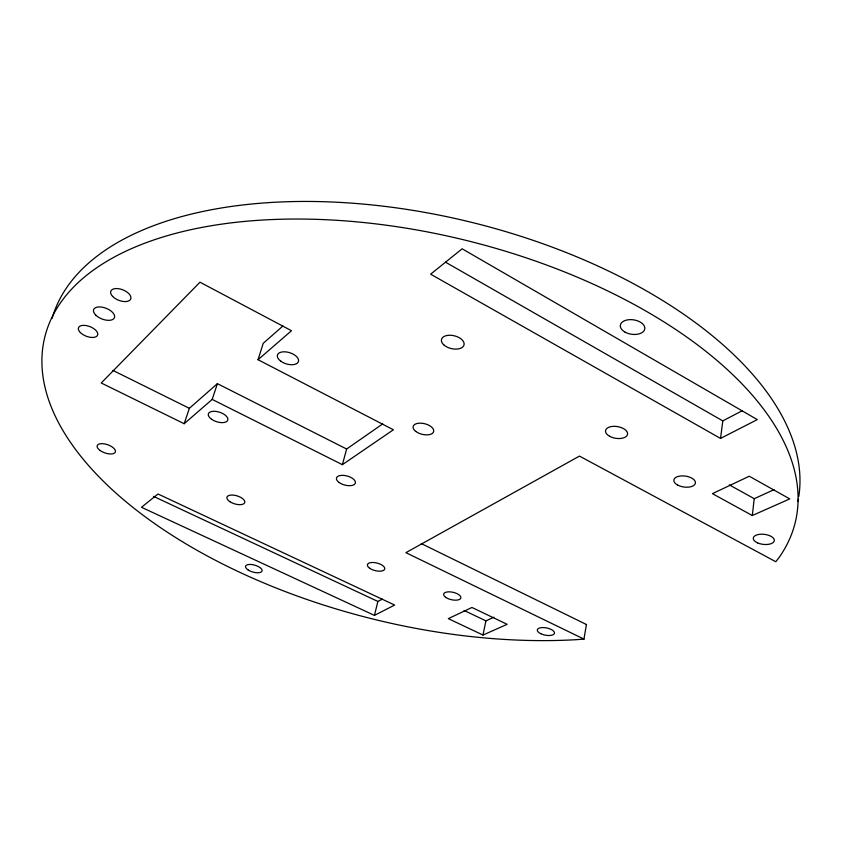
<?xml version="1.0" encoding="UTF-8"?>
<svg xmlns="http://www.w3.org/2000/svg" width="842" height="842" viewBox="0 0 842 842"><rect width="100%" height="100%" fill="white"/><g stroke="black" fill="none" stroke-linecap="round" stroke-linejoin="round"><path stroke-width="1.26" d="M752.295 515.525L789.754 498.896L749.264 476.225L712.427 493.654L752.295 515.525L754.243 498.685L774.04 489.665M720.52 438.419L757.295 419.611L462.142 248.8L430.641 274.187L720.52 438.419L722.815 420.895L742.255 410.717M584.064 639.152L405.897 552.668L579.464 456.09L775.798 561.74L779.324 557.172A386.489 195.007 13.9 0 0 446.607 235.865A386.489 195.007 13.9 0 0 47.889 397.635A386.489 195.007 13.9 0 0 575.907 639.699L583.948 639.099L586.432 624.511M482.992 635.047L507.147 624.322L471.952 607.471L448.323 618.649L482.992 635.047L485.918 620.859L493.949 617.207M374.448 615.386L394.645 605.061L158.012 493.98L141.488 507.294L374.448 615.386L377.879 601.451L382.363 599.104M342.378 464.658L393.403 429.778L258.041 359.702L291.49 330.706L199.986 282.196L101.24 382.994L184.166 423.715L212.195 399.424L342.378 464.658L346.641 449.028L382.71 423.905M258.041 359.702L263.23 343.325L282.891 326.022M212.195 399.424L217.404 383.657L346.641 449.028M184.166 423.715L189.366 408.317L217.404 383.657M153.497 496.38L377.879 601.451M464.089 610.45L485.918 620.859M421.274 543.574L586.548 624.564M112.933 370.427L189.366 408.317M729.351 484.897L754.243 498.685M445.523 262.199L722.815 420.895M52.088 318.36A384.068 197.27 13.8 0 1 465.815 220.941A384.068 197.27 13.8 0 1 798.795 496.496M798.405 498.906A384.068 197.27 13.8 0 1 797.953 501.285M757.621 542.901A10.578 5.041 6.8 0 0 774.261 540.848A10.578 5.041 6.8 0 0 759.516 534.333A10.578 5.041 6.8 0 0 757.621 542.901M677.536 485.003A10.883 5.515 8 0 0 695.239 483.729A10.883 5.515 8 0 0 681.146 475.93A10.883 5.515 8 0 0 677.536 485.003M95.62 314.982A11.167 5.736 21.3 0 0 113.838 318.655A11.167 5.736 21.3 0 0 102.682 307.277A11.167 5.736 21.3 0 0 95.62 314.982M100.219 450.554A9.609 4.315 19.3 0 0 115.291 452.154A9.609 4.315 19.3 0 0 103.366 443.734A9.609 4.315 19.3 0 0 100.219 450.554M248.222 570.034A8.578 3.579 16 0 0 261.946 571.297A8.578 3.579 16 0 0 251.326 564.498A8.578 3.579 16 0 0 248.222 570.034M540.753 633.689A8.736 3.663 11.2 0 0 554.446 633.363A8.736 3.663 11.2 0 0 542.522 627.564A8.736 3.663 11.2 0 0 540.753 633.689M445.744 597.367A8.82 3.8 12.7 0 0 460.437 598.757A8.82 3.8 12.7 0 0 450.586 591.905A8.82 3.8 12.7 0 0 445.744 597.367M339.126 482.508A9.778 4.684 15 0 0 355.092 483.676A9.778 4.684 15 0 0 343.525 475.383A9.778 4.684 15 0 0 339.126 482.508M415.727 431.388A10.557 5.452 13.8 0 0 433.241 432.472A10.557 5.452 13.8 0 0 421.253 423.189A10.557 5.452 13.8 0 0 415.727 431.388M280.607 361.06A10.999 5.852 17.2 0 0 298.289 361.934A10.999 5.852 17.2 0 0 284.943 351.819A10.999 5.852 17.2 0 0 280.607 361.06M444.197 345.22A11.588 6.568 13.5 0 0 463.521 346.083A11.588 6.568 13.5 0 0 450.586 335.263A11.588 6.568 13.5 0 0 444.197 345.22M609.597 436.272A11.156 5.926 9.3 0 0 627.469 434.651A11.156 5.926 9.3 0 0 612.618 426.389A11.156 5.926 9.3 0 0 609.597 436.272M211.595 419.284A10.188 4.978 17.9 0 0 227.698 420.284A10.188 4.978 17.9 0 0 214.931 411.306A10.188 4.978 17.9 0 0 211.595 419.284M229.845 501.664A9.304 4.189 16.8 0 0 244.643 502.832A9.304 4.189 16.8 0 0 233.055 495.085A9.304 4.189 16.8 0 0 229.845 501.664M369.775 568.318A8.915 3.894 14.1 0 0 384.436 569.634A8.915 3.894 14.1 0 0 374.037 562.54A8.915 3.894 14.1 0 0 369.775 568.318M624.732 331.937A12.356 7.283 8.5 0 0 644.656 329.443A12.356 7.283 8.5 0 0 628.279 319.76A12.356 7.283 8.5 0 0 624.732 331.937M80.379 332.59A10.251 5.136 21.2 0 0 97.083 335.979A10.251 5.136 21.2 0 0 86.715 325.675A10.251 5.136 21.2 0 0 80.379 332.59M112.628 296.405A10.693 5.631 21.3 0 0 130.121 299.92A10.693 5.631 21.3 0 0 119.553 288.859A10.693 5.631 21.3 0 0 112.628 296.405"/></g></svg>
